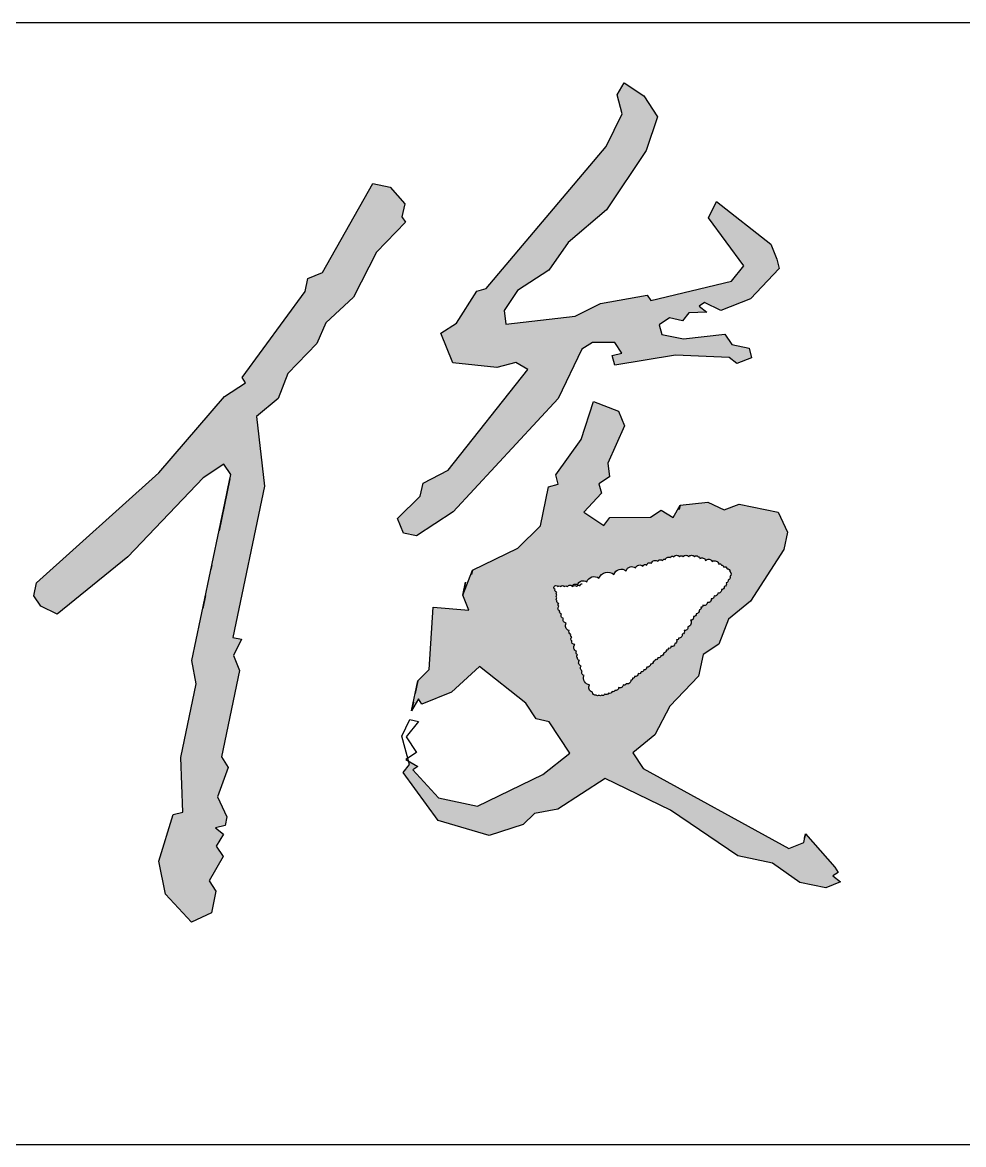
# Model space of a CAD drawing. Extents: x 5188914 to 7068445, y -542675 to 2032183.
# Drawn here: x 5236418 to 5236963, y -402748 to -402098 of the extents above; entities that cross this region are included whole.
import ezdxf

# ---------------------------------------------------------------- set-up
doc = ezdxf.new("R2010")
doc.units = 0
doc.header["$LTSCALE"] = 1000
doc.header["$MEASUREMENT"] = 0
doc.layers.get('0').update_dxf_attribs({"linetype": 'CONTINUOUS'})

msp = doc.modelspace()

# ---------------------------------------------------------------- hatches: boundary and pattern name
at = {"linetype": 'Continuous'}
h = msp.add_hatch(color=256, dxfattribs=at)
h.paths.add_polyline_path([(5236152.11, -402257.66), (5236148.78, -402236.05), (5236142.84, -402226.96), (5236123.84, -402217.76), (5236120.28, -402222.24), (5236127.16, -402239.37), (5236126, -402257.44), (5236129.44, -402266), (5236124.2, -402291.06), (5236125.02, -402312.16), (5236093.37, -402488.61), (5236083.12, -402512.62), (5236079.15, -402506.56), (5236083.23, -402499.57), (5236072.68, -402499.98), (5236072.98, -402523.58), (5236064.3, -402540.07), (5236066.69, -402553.65), (5236078.58, -402571.83), (5236090.07, -402579.46), (5236098.63, -402576.02), (5236116.44, -402490.82), (5236120, -402486.33), (5236117.6, -402472.76), (5236129.24, -402404.57), (5236146.42, -402334.94)])
h.paths.add_polyline_path([(5236205, -402179.8), (5236182.97, -402172.58), (5236183.91, -402180.62), (5236211.24, -402212.49), (5236221.27, -402214.59), (5236221.79, -402212.08)])
h.paths.add_polyline_path([(5236343.16, -402169.45), (5236379.29, -402171.78), (5236387.22, -402183.9), (5236389.61, -402197.47), (5236388.82, -402288.84), (5236368.5, -402373.52), (5236367.75, -402402.13), (5236353.38, -402495.89), (5236354.72, -402514.48), (5236347.39, -402549.56), (5236347.98, -402596.76), (5236342.45, -402598.22), (5236335.45, -402594.14), (5236318.03, -402577.42), (5236312.49, -402578.88), (5236307.07, -402567.29), (5236291.62, -402553.6), (5236280.26, -402532.91), (5236270.23, -402530.82), (5236287.02, -402563.1), (5236325.32, -402605.1), (5236352.77, -402623.92), (5236362.79, -402626.01), (5236368.85, -402622.05), (5236370.42, -402614.53), (5236365.93, -402610.98), (5236368.96, -402609), (5236363.54, -402597.4), (5236367.1, -402592.91), (5236363.13, -402586.85), (5236370.47, -402551.77), (5236367.03, -402543.21), (5236374.77, -402518.67), (5236370.81, -402512.61), (5236376.45, -402498.1), (5236373.01, -402489.54), (5236376.57, -402485.05), (5236374.7, -402468.97), (5236381.92, -402446.94), (5236377.96, -402440.88), (5236383.49, -402439.42), (5236385.59, -402429.4), (5236383.72, -402413.31), (5236390.42, -402393.79), (5236389.07, -402375.2), (5236409.39, -402290.53), (5236404.6, -402263.37), (5236411.41, -402230.8), (5236408.72, -402193.62), (5236399.86, -402173.46), (5236384.94, -402157.27), (5236357.38, -402151.5), (5236257.33, -402167.2), (5236255.76, -402174.72), (5236262.23, -402181.3), (5236274.75, -402183.92)])
h.paths.add_polyline_path([(5236298.9, -402293.58), (5236220.59, -402292.9), (5236216.51, -402299.9), (5236227.47, -402310.03), (5236253.05, -402312.77), (5236306.83, -402305.7), (5236307.88, -402300.69)])
h.paths.add_polyline_path([(5236301.37, -402356.87), (5236294.9, -402350.28), (5236256.79, -402344.93), (5236210.52, -402353.57), (5236220.95, -402366.21), (5236230.98, -402368.31), (5236279.75, -402360.19), (5236299.27, -402366.89), (5236302.82, -402362.4)])
h.paths.add_polyline_path([(5236315.08, -402453.89), (5236325.11, -402455.98), (5236339.21, -402451.08), (5236334.72, -402447.53), (5236336.29, -402440.01), (5236328.77, -402438.44), (5236301.62, -402443.23), (5236298.07, -402447.71), (5236285.54, -402445.1), (5236245.33, -402449.77), (5236243.35, -402446.74), (5236175.99, -402456.19), (5236174.94, -402461.2), (5236185.9, -402471.34), (5236209.5, -402471.04), (5236237.18, -402463.75), (5236241.66, -402467.31), (5236292.42, -402462.23)])
h.paths.add_polyline_path([(5236588.69, -402283.55), (5236593.81, -402271.55), (5236610.01, -402256.63), (5236623.29, -402230.63), (5236640.01, -402213.21), (5236638.03, -402210.18), (5236639.6, -402202.66), (5236631.15, -402193.05), (5236621.13, -402190.95), (5236592.06, -402242.41), (5236583.49, -402245.85), (5236581.92, -402253.37), (5236545.34, -402303.26), (5236547.32, -402306.29), (5236535.2, -402314.22), (5236497.16, -402358.57), (5236426.32, -402422.22), (5236424.75, -402429.74), (5236428.71, -402435.8), (5236438.21, -402440.4), (5236479.17, -402407.11), (5236522.74, -402361.3), (5236534.86, -402353.37), (5236538.83, -402359.43), (5236516.3, -402467.18), (5236518.69, -402480.76), (5236509.79, -402523.36), (5236511.02, -402555), (5236505.48, -402556.46), (5236497.21, -402583.5), (5236501.07, -402602.61), (5236515.99, -402618.81), (5236527.58, -402613.39), (5236530.2, -402600.86), (5236526.24, -402594.8), (5236534.39, -402580.81), (5236530.43, -402574.75), (5236534.51, -402567.76), (5236530.02, -402564.2), (5236535.55, -402562.75), (5236536.6, -402557.73), (5236531.18, -402546.14), (5236537.35, -402529.12), (5236533.39, -402523.06), (5236543.86, -402472.95), (5236540.42, -402464.38), (5236545.03, -402454.88), (5236540.01, -402453.83), (5236558.35, -402366.13), (5236553.68, -402325.92), (5236566.32, -402315.49), (5236571.97, -402300.98)])
h.paths.add_polyline_path([(5236734.3, -402225.07), (5236756.55, -402206.19), (5236779.45, -402171.74), (5236786.14, -402152.22), (5236778.22, -402140.1), (5236766.73, -402132.47), (5236762.66, -402139.46), (5236765.57, -402150.53), (5236756.37, -402169.53), (5236686.87, -402251.77), (5236681.34, -402253.23), (5236669.63, -402271.7), (5236660.54, -402277.65), (5236667.42, -402294.78), (5236693, -402297.51), (5236704.07, -402294.6), (5236711.06, -402298.67), (5236664.87, -402357.02), (5236650.24, -402364.42), (5236648.67, -402371.94), (5236635.51, -402384.88), (5236638.95, -402393.44), (5236646.46, -402395.01), (5236667.67, -402381.14), (5236728.49, -402315.39), (5236742.3, -402286.9), (5236748.36, -402282.93), (5236761.41, -402283.05), (5236765.37, -402289.1), (5236759.84, -402290.56), (5236761.3, -402296.1), (5236796.49, -402290.38), (5236827.61, -402291.65), (5236832.1, -402295.21), (5236840.66, -402291.77), (5236839.2, -402286.23), (5236829.18, -402284.14), (5236825.22, -402278.08), (5236801.09, -402280.88), (5236788.56, -402278.26), (5236787.1, -402272.72), (5236793.16, -402268.76), (5236800.68, -402270.33), (5236804.23, -402265.84), (5236814.78, -402265.43), (5236810.29, -402261.88), (5236813.32, -402259.9), (5236822.82, -402264.5), (5236839.95, -402257.62), (5236856.67, -402240.19), (5236855.22, -402234.66), (5236851.78, -402226.09), (5236820.36, -402201.22), (5236815.76, -402210.72), (5236836.1, -402238.51), (5236829, -402247.48), (5236782.21, -402258.62), (5236780.22, -402255.59), (5236753.07, -402260.38), (5236738.45, -402267.78), (5236698.24, -402272.45), (5236697.3, -402264.41), (5236704.94, -402252.93), (5236723.11, -402241.04)])
h.paths.add_polyline_path([(5236757.29, -402352.8), (5236767.01, -402331.29), (5236763.57, -402322.73), (5236749.06, -402317.08), (5236741.84, -402339.11), (5236727.1, -402359.56), (5236728.56, -402365.1), (5236723.03, -402366.56), (5236718.31, -402389.11), (5236705.15, -402402.05), (5236678.93, -402414.88), (5236673.28, -402429.39), (5236676.72, -402437.95), (5236656.15, -402436.27), (5236653.82, -402472.4), (5236647.24, -402478.87), (5236645.67, -402486.38), (5236643.57, -402496.41), (5236647.65, -402489.41), (5236649.63, -402492.44), (5236666.76, -402485.56), (5236682.96, -402470.64), (5236709.89, -402491.96), (5236715.83, -402501.05), (5236723.35, -402502.62), (5236735.24, -402520.8), (5236719.57, -402533.22), (5236681.76, -402551.47), (5236659.2, -402546.75), (5236644.28, -402530.55), (5236647.31, -402528.57), (5236641.72, -402525.31), (5236642.3, -402527.52), (5236638.75, -402532.01), (5236659.09, -402559.8), (5236688.64, -402568.6), (5236708.27, -402562.24), (5236714.85, -402555.77), (5236728.43, -402553.38), (5236755.7, -402535.54), (5236793.7, -402553.95), (5236832.63, -402580.39), (5236852.68, -402584.58), (5236868.64, -402595.77), (5236883.68, -402598.91), (5236892.24, -402595.47), (5236887.76, -402591.92), (5236890.79, -402589.93), (5236888.8, -402586.9), (5236871.9, -402567.68), (5236871.38, -402570.18), (5236870.85, -402572.69), (5236862.29, -402576.13), (5236777.84, -402529.71), (5236771.89, -402520.62), (5236784.54, -402510.18), (5236793.22, -402493.69), (5236809.94, -402476.26), (5236812.56, -402463.74), (5236821.64, -402457.79), (5236827.29, -402443.28), (5236839.94, -402432.84), (5236859.28, -402402.89), (5236861.37, -402392.86), (5236855.95, -402381.27), (5236833.4, -402376.56), (5236824.83, -402380), (5236815.33, -402375.39), (5236799.25, -402377.26), (5236795.17, -402384.26), (5236788.18, -402380.18), (5236782.12, -402384.14), (5236758.52, -402384.44), (5236754.97, -402388.93), (5236743.48, -402381.3), (5236753.62, -402370.34), (5236752.16, -402364.8), (5236758.22, -402360.84)])
h.paths.add_polyline_path([(5236760.87, -402417.35, -0.520567), (5236767.92, -402415.18, -0.520567), (5236773.34, -402413.56, -0.520567), (5236777.67, -402412.47, -0.520567), (5236779.84, -402411.93, -0.520567), (5236782.55, -402410.85, -0.520567), (5236786.35, -402409.77, -0.520567), (5236789.05, -402409.22, -0.520567), (5236790.68, -402408.68, -0.520567), (5236793.39, -402407.6, -0.520567), (5236795.56, -402407.06, -0.520567), (5236798.81, -402407.06, -0.520567), (5236800.98, -402407.06, -0.520567), (5236804.23, -402407.06, -0.520567), (5236807.48, -402407.06, -0.520567), (5236809.65, -402407.06, -0.520567), (5236810.73, -402408.14, -0.520567), (5236813.98, -402409.22, -0.520567), (5236817.78, -402409.77, -0.520567), (5236821.57, -402411.39, -0.520567), (5236823.2, -402411.93, -0.520567), (5236824.28, -402413.02, -0.520567), (5236826.45, -402414.1, -0.520567), (5236828.08, -402415.72, -0.520567), (5236828.08, -402418.43, -0.520567), (5236826.99, -402420.6, -0.520567), (5236825.91, -402422.22, -0.520567), (5236824.82, -402424.39, -0.520567), (5236823.2, -402426.01, -0.520567), (5236821.03, -402428.18, -0.520567), (5236818.86, -402429.8, -0.520567), (5236817.24, -402431.43, -0.520567), (5236815.07, -402433.6, -0.520567), (5236812.36, -402435.22, -0.520567), (5236811.28, -402436.3, -0.520567), (5236810.19, -402437.93, -0.520567), (5236808.57, -402440.09, -0.520567), (5236806.94, -402441.72, -0.520567), (5236805.31, -402443.89, -0.520567), (5236803.69, -402447.68, -0.520567), (5236801.52, -402449.84, -0.520567), (5236800.44, -402452.01, -0.520567), (5236798.27, -402454.18, -0.520567), (5236797.18, -402455.26, -0.520567), (5236796.1, -402457.43, -0.520567), (5236793.93, -402459.05, -0.520567), (5236792.31, -402460.13, -0.520567), (5236791.22, -402461.22, -0.520567), (5236789.6, -402462.84, -0.520567), (5236787.97, -402464.47, -0.520567), (5236786.35, -402465.55, -0.520567), (5236784.72, -402466.63, -0.520567), (5236783.64, -402467.72, -0.520567), (5236782.01, -402469.34, -0.520567), (5236779.84, -402470.96, -0.520567), (5236778.22, -402472.59, -0.520567), (5236776.59, -402473.67, -0.520567), (5236774.96, -402474.76, -0.520567), (5236772.8, -402476.38, -0.520567), (5236771.71, -402477.46, -0.520567), (5236770.63, -402478.55, -0.520567), (5236767.92, -402480.71, -0.520567), (5236766.29, -402481.25, -0.520567), (5236763.58, -402482.88, -0.520567), (5236761.42, -402484.5, -0.520567), (5236759.79, -402485.05, -0.520567), (5236757.62, -402486.13, -0.520567), (5236755.45, -402486.67, -0.520567), (5236753.83, -402487.21, -0.520567), (5236752.2, -402487.21, -0.520567), (5236750.58, -402487.21, -0.520567), (5236748.41, -402485.59, -0.520567), (5236746.78, -402481.25, -0.520567), (5236743.53, -402475.84, -0.520567), (5236742.45, -402473.13, -0.520567), (5236741.9, -402470.42, -0.520567), (5236740.82, -402467.17, -0.520567), (5236739.74, -402465.55, -0.520567), (5236739.74, -402463.92, -0.520567), (5236739.19, -402461.76, -0.520567), (5236738.11, -402457.97, -0.520567), (5236736.49, -402455.8, -0.520567), (5236736.49, -402453.63, -0.520567), (5236735.94, -402452.01, -0.520567), (5236734.86, -402449.84, -0.520567), (5236733.23, -402445.51, -0.520567), (5236731.61, -402442.8, -0.520567), (5236730.52, -402440.09, -0.520567), (5236729.44, -402438.47, -0.520567), (5236728.9, -402435.76, -0.520567), (5236728.9, -402434.14, -0.520567), (5236727.81, -402432.51, -0.520567), (5236727.81, -402430.89, -0.520567), (5236727.81, -402429.26, -0.520567), (5236727.81, -402427.64, -0.520567), (5236726.73, -402426.01, -0.520567), (5236726.19, -402424.39, -0.520567), (5236728.36, -402424.39, -0.520567), (5236729.98, -402424.39, -0.520567), (5236732.15, -402424.39, -0.520567), (5236733.78, -402424.39, -0.435193), (5236736.65, -402423.99, -0.455955), (5236739.74, -402423.31, -0.520567), (5236745.16, -402421.68, -0.520567), (5236752.2, -402419.51, -0.520567)], flags=16)
h.paths.add_polyline_path([(5237125.62, -402317.34), (5237087.62, -402298.94), (5237081.15, -402292.35), (5237073.11, -402293.29), (5237066.64, -402286.7), (5237049.1, -402283.04), (5237054.93, -402305.18), (5237083.95, -402316.48), (5237090.42, -402323.06), (5237089.37, -402328.07), (5237111.93, -402332.79), (5237127.08, -402322.88)])
h.paths.add_polyline_path([(5237041.31, -402370.33), (5237024.29, -402364.16), (5237005.7, -402365.5), (5237013.11, -402380.13), (5237045.16, -402389.44), (5237047.03, -402405.52), (5237053.5, -402412.11), (5237062.18, -402395.61)])
h.paths.add_polyline_path([(5237082.59, -402473.11), (5237081.13, -402467.58), (5237090.22, -402461.63), (5237086.26, -402455.57), (5237094.3, -402454.64), (5237092.84, -402449.1), (5237098.38, -402447.64), (5237098.9, -402445.14), (5237089.93, -402438.03), (5237089.4, -402440.54), (5237088.88, -402443.04), (5237080.31, -402446.48), (5237050.43, -402476.85), (5237045.82, -402486.35), (5237030.15, -402498.76), (5237025.55, -402508.26), (5236990.24, -402527.04), (5236988.67, -402534.55), (5236992.63, -402540.61), (5237007.15, -402546.26), (5237030.34, -402535.42), (5237061.79, -402497.53), (5237059.81, -402494.5), (5237068.9, -402488.56), (5237067.44, -402483.02)])
h.paths.add_polyline_path([(5237219.83, -402279.5), (5237240, -402270.64), (5237293.78, -402263.57), (5237308.81, -402266.72), (5237332.94, -402263.91), (5237336.9, -402269.97), (5237339, -402259.95), (5237355.49, -402268.63), (5237364.06, -402265.19), (5237365.1, -402260.18), (5237347.15, -402245.96), (5237349.13, -402248.99), (5237343.07, -402252.96), (5237331.59, -402245.33), (5237300.48, -402244.05), (5237296.92, -402248.54), (5237274.37, -402243.82), (5237260.79, -402246.22), (5237256.83, -402240.16), (5237272.61, -402214.69), (5237277.33, -402192.14), (5237271.91, -402180.54), (5237257.92, -402172.39), (5237254.37, -402176.87), (5237251.63, -402202.46), (5237225.19, -402241.39), (5237219.65, -402242.85), (5237218.08, -402250.36), (5237175.25, -402267.56), (5237174.73, -402270.07), (5237173.16, -402277.59), (5237179.1, -402286.68), (5237146.19, -402319.03), (5237144.09, -402329.05), (5237136.05, -402329.98), (5237131.45, -402339.48), (5237140.95, -402344.08), (5237145.03, -402337.09), (5237150.04, -402338.14), (5237154.12, -402331.14), (5237159.13, -402332.19), (5237157.67, -402326.66), (5237180.86, -402315.81), (5237185.46, -402306.31), (5237203.11, -402296.93)])

# ---------------------------------------------------------------- linework, layer by layer
for p, q in [((5234307.19, -402097.58), (5239807.19, -402097.58)), ((5234307.19, -402747.58), (5239807.19, -402747.58))]:
    msp.add_line(p, q)
for points in [[(5236855.22, -402234.66), (5236856.67, -402240.19), (5236839.95, -402257.62), (5236822.82, -402264.5), (5236813.32, -402259.9), (5236810.29, -402261.88), (5236814.78, -402265.43), (5236804.23, -402265.84), (5236800.68, -402270.33), (5236793.16, -402268.76), (5236787.1, -402272.72), (5236788.56, -402278.26), (5236801.09, -402280.88), (5236825.22, -402278.08), (5236829.18, -402284.14), (5236839.2, -402286.23), (5236840.66, -402291.77), (5236832.1, -402295.21), (5236827.61, -402291.65), (5236796.49, -402290.38), (5236761.3, -402296.1), (5236759.84, -402290.56), (5236765.37, -402289.1), (5236761.41, -402283.05), (5236748.36, -402282.93), (5236742.3, -402286.9), (5236728.49, -402315.39), (5236667.67, -402381.14), (5236646.46, -402395.01), (5236638.95, -402393.44), (5236635.51, -402384.88), (5236648.67, -402371.94), (5236650.24, -402364.42), (5236664.87, -402357.02), (5236711.06, -402298.67), (5236704.07, -402294.6), (5236693, -402297.51), (5236667.42, -402294.78), (5236660.54, -402277.65), (5236669.63, -402271.7), (5236681.34, -402253.23), (5236686.87, -402251.77), (5236756.37, -402169.53), (5236765.57, -402150.53), (5236762.66, -402139.46), (5236766.73, -402132.47), (5236778.22, -402140.1), (5236786.14, -402152.22), (5236779.45, -402171.74), (5236756.55, -402206.19), (5236734.3, -402225.07), (5236723.11, -402241.04), (5236704.94, -402252.93), (5236697.3, -402264.41), (5236698.24, -402272.45), (5236738.45, -402267.78), (5236753.07, -402260.38), (5236780.22, -402255.59), (5236782.21, -402258.62), (5236829, -402247.48), (5236836.1, -402238.51), (5236815.76, -402210.72), (5236820.36, -402201.22), (5236851.78, -402226.09), (5236855.22, -402234.66)], [(5236639.6, -402202.66), (5236638.03, -402210.18), (5236640.01, -402213.21), (5236623.29, -402230.63), (5236610.01, -402256.63), (5236593.81, -402271.55), (5236588.69, -402283.55), (5236571.97, -402300.98), (5236566.32, -402315.49), (5236553.68, -402325.92), (5236558.35, -402366.13), (5236540.01, -402453.83), (5236545.03, -402454.88), (5236540.42, -402464.38), (5236543.86, -402472.95), (5236533.39, -402523.06), (5236537.35, -402529.12), (5236531.18, -402546.14), (5236536.6, -402557.73), (5236535.55, -402562.75), (5236530.02, -402564.2), (5236534.51, -402567.76), (5236530.43, -402574.75), (5236534.39, -402580.81), (5236526.24, -402594.8), (5236530.2, -402600.86), (5236527.58, -402613.39), (5236515.99, -402618.81), (5236501.07, -402602.61), (5236497.21, -402583.5), (5236505.48, -402556.46), (5236511.02, -402555), (5236509.79, -402523.36), (5236518.69, -402480.76), (5236516.3, -402467.18), (5236538.83, -402359.43), (5236534.86, -402353.37), (5236522.74, -402361.3), (5236479.17, -402407.11), (5236438.21, -402440.4), (5236428.71, -402435.8), (5236424.75, -402429.74), (5236426.32, -402422.22), (5236497.16, -402358.57), (5236535.2, -402314.22), (5236547.32, -402306.29), (5236545.34, -402303.26), (5236581.92, -402253.37), (5236583.49, -402245.85), (5236592.06, -402242.41), (5236621.13, -402190.95), (5236631.15, -402193.05), (5236639.6, -402202.66)], [(5236888.8, -402586.9), (5236890.79, -402589.93), (5236887.76, -402591.92), (5236892.24, -402595.47), (5236883.68, -402598.91), (5236868.64, -402595.77), (5236852.68, -402584.58), (5236832.63, -402580.39), (5236793.7, -402553.95), (5236755.7, -402535.54), (5236728.43, -402553.38), (5236714.85, -402555.77), (5236708.27, -402562.24), (5236688.64, -402568.6), (5236659.09, -402559.8), (5236638.75, -402532.01), (5236642.3, -402527.52), (5236637.92, -402510.92), (5236642.53, -402501.42), (5236647.54, -402502.47), (5236640.43, -402511.44), (5236646.38, -402520.53), (5236640.32, -402524.5), (5236647.31, -402528.57), (5236644.28, -402530.55), (5236659.2, -402546.75), (5236681.76, -402551.47), (5236719.57, -402533.22), (5236735.24, -402520.8), (5236723.35, -402502.62), (5236715.83, -402501.05), (5236709.89, -402491.96), (5236682.96, -402470.64), (5236666.76, -402485.56), (5236649.63, -402492.44), (5236647.65, -402489.41), (5236643.57, -402496.41), (5236647.24, -402478.87), (5236653.82, -402472.4), (5236656.15, -402436.27), (5236676.72, -402437.95), (5236673.28, -402429.39), (5236678.93, -402414.88), (5236705.15, -402402.05), (5236718.31, -402389.11), (5236723.03, -402366.56), (5236728.56, -402365.1), (5236727.1, -402359.56), (5236741.84, -402339.11), (5236749.06, -402317.08), (5236763.57, -402322.73), (5236767.01, -402331.29), (5236757.29, -402352.8), (5236758.22, -402360.84), (5236752.16, -402364.8), (5236753.62, -402370.34), (5236743.48, -402381.3), (5236754.97, -402388.93), (5236758.52, -402384.44), (5236782.12, -402384.14), (5236788.18, -402380.18), (5236795.17, -402384.26), (5236799.25, -402377.26), (5236815.33, -402375.39), (5236824.83, -402380), (5236833.4, -402376.56), (5236855.95, -402381.27), (5236861.37, -402392.86), (5236859.28, -402402.89), (5236839.94, -402432.84), (5236827.29, -402443.28), (5236821.64, -402457.79), (5236812.56, -402463.74), (5236809.94, -402476.26), (5236793.22, -402493.69), (5236784.54, -402510.18), (5236771.89, -402520.62), (5236777.84, -402529.71), (5236862.29, -402576.13), (5236870.85, -402572.69), (5236871.9, -402567.68), (5236888.8, -402586.9)], [(5236538.3, -402361.94), (5236532.02, -402392.01), (5236538.3, -402361.94)], [(5236799.25, -402377.26), (5236798.73, -402379.77), (5236799.25, -402377.26)], [(5236527.83, -402412.06), (5236527.3, -402414.56), (5236527.83, -402412.06)], [(5236678.93, -402414.88), (5236678.4, -402417.38), (5236678.93, -402414.88)], [(5236674.85, -402421.87), (5236673.28, -402429.39), (5236674.85, -402421.87)], [(5236524.16, -402429.6), (5236522.59, -402437.11), (5236524.16, -402429.6)], [(5236647.24, -402478.87), (5236645.67, -402486.38), (5236647.24, -402478.87)], [(5236644.62, -402491.4), (5236643.57, -402496.41), (5236644.62, -402491.4)], [(5236871.9, -402567.68), (5236871.38, -402570.18), (5236871.9, -402567.68)]]:
    msp.add_lwpolyline(points, dxfattribs=at)
msp.add_lwpolyline([(5236736.49, -402424.39, -0.520567), (5236739.74, -402423.31, -0.520567), (5236739.74, -402423.31, -0.520567), (5236745.16, -402421.68, -0.520567), (5236745.16, -402421.68, -0.520567), (5236752.2, -402419.51, -0.520567), (5236752.2, -402419.51, -0.520567), (5236760.87, -402417.35, -0.520567), (5236760.87, -402417.35, -0.520567), (5236767.92, -402415.18, -0.520567), (5236767.92, -402415.18, -0.520567), (5236773.34, -402413.56, -0.520567), (5236773.34, -402413.56, -0.520567), (5236777.67, -402412.47, -0.520567), (5236777.67, -402412.47, -0.520567), (5236779.84, -402411.93, -0.520567), (5236779.84, -402411.93, -0.520567), (5236782.55, -402410.85, -0.520567), (5236782.55, -402410.85, -0.520567), (5236786.35, -402409.77, -0.520567), (5236786.35, -402409.77, -0.520567), (5236789.05, -402409.22, -0.520567), (5236789.05, -402409.22, -0.520567), (5236790.68, -402408.68, -0.520567), (5236790.68, -402408.68, -0.520567), (5236793.39, -402407.6, -0.520567), (5236793.39, -402407.6, -0.520567), (5236795.56, -402407.06, -0.520567), (5236795.56, -402407.06, -0.520567), (5236798.81, -402407.06, -0.520567), (5236798.81, -402407.06, -0.520567), (5236800.98, -402407.06, -0.520567), (5236800.98, -402407.06, -0.520567), (5236804.23, -402407.06, -0.520567), (5236804.23, -402407.06, -0.520567), (5236807.48, -402407.06, -0.520567), (5236807.48, -402407.06, -0.520567), (5236809.65, -402407.06, -0.520567), (5236809.65, -402407.06, -0.520567), (5236810.73, -402408.14, -0.520567), (5236810.73, -402408.14, -0.520567), (5236813.98, -402409.22, -0.520567), (5236813.98, -402409.22, -0.520567), (5236817.78, -402409.77, -0.520567), (5236817.78, -402409.77, -0.520567), (5236821.57, -402411.39, -0.520567), (5236821.57, -402411.39, -0.520567), (5236823.2, -402411.93, -0.520567), (5236823.2, -402411.93, -0.520567), (5236824.28, -402413.02, -0.520567), (5236824.28, -402413.02, -0.520567), (5236826.45, -402414.1, -0.520567), (5236826.45, -402414.1, -0.520567), (5236828.08, -402415.72, -0.520567), (5236828.08, -402415.72, -0.520567), (5236828.08, -402418.43, -0.520567), (5236828.08, -402418.43, -0.520567), (5236826.99, -402420.6, -0.520567), (5236826.99, -402420.6, -0.520567), (5236825.91, -402422.22, -0.520567), (5236825.91, -402422.22, -0.520567), (5236824.82, -402424.39, -0.520567), (5236824.82, -402424.39, -0.520567), (5236823.2, -402426.01, -0.520567), (5236823.2, -402426.01, -0.520567), (5236821.03, -402428.18, -0.520567), (5236821.03, -402428.18, -0.520567), (5236818.86, -402429.8, -0.520567), (5236818.86, -402429.8, -0.520567), (5236817.24, -402431.43, -0.520567), (5236817.24, -402431.43, -0.520567), (5236815.07, -402433.6, -0.520567), (5236815.07, -402433.6, -0.520567), (5236812.36, -402435.22, -0.520567), (5236812.36, -402435.22, -0.520567), (5236811.28, -402436.3, -0.520567), (5236811.28, -402436.3, -0.520567), (5236810.19, -402437.93, -0.520567), (5236810.19, -402437.93, -0.520567), (5236808.57, -402440.09, -0.520567), (5236808.57, -402440.09, -0.520567), (5236806.94, -402441.72, -0.520567), (5236806.94, -402441.72, -0.520567), (5236805.31, -402443.89, -0.520567), (5236805.31, -402443.89, -0.520567), (5236803.69, -402447.68, -0.520567), (5236803.69, -402447.68, -0.520567), (5236801.52, -402449.84, -0.520567), (5236801.52, -402449.84, -0.520567), (5236800.44, -402452.01, -0.520567), (5236800.44, -402452.01, -0.520567), (5236798.27, -402454.18, -0.520567), (5236798.27, -402454.18, -0.520567), (5236797.18, -402455.26, -0.520567), (5236797.18, -402455.26, -0.520567), (5236796.1, -402457.43, -0.520567), (5236796.1, -402457.43, -0.520567), (5236793.93, -402459.05, -0.520567), (5236793.93, -402459.05, -0.520567), (5236792.31, -402460.13, -0.520567), (5236792.31, -402460.13, -0.520567), (5236791.22, -402461.22, -0.520567), (5236791.22, -402461.22, -0.520567), (5236789.6, -402462.84, -0.520567), (5236789.6, -402462.84, -0.520567), (5236787.97, -402464.47, -0.520567), (5236787.97, -402464.47, -0.520567), (5236786.35, -402465.55, -0.520567), (5236786.35, -402465.55, -0.520567), (5236784.72, -402466.63, -0.520567), (5236784.72, -402466.63, -0.520567), (5236783.64, -402467.72, -0.520567), (5236783.64, -402467.72, -0.520567), (5236782.01, -402469.34, -0.520567), (5236782.01, -402469.34, -0.520567), (5236779.84, -402470.96, -0.520567), (5236779.84, -402470.96, -0.520567), (5236778.22, -402472.59, -0.520567), (5236778.22, -402472.59, -0.520567), (5236776.59, -402473.67, -0.520567), (5236776.59, -402473.67, -0.520567), (5236774.96, -402474.76, -0.520567), (5236774.96, -402474.76, -0.520567), (5236772.8, -402476.38, -0.520567), (5236772.8, -402476.38, -0.520567), (5236771.71, -402477.46, -0.520567), (5236771.71, -402477.46, -0.520567), (5236770.63, -402478.55, -0.520567), (5236770.63, -402478.55, -0.520567), (5236767.92, -402480.71, -0.520567), (5236767.92, -402480.71, -0.520567), (5236766.29, -402481.25, -0.520567), (5236766.29, -402481.25, -0.520567), (5236763.58, -402482.88, -0.520567), (5236763.58, -402482.88, -0.520567), (5236761.42, -402484.5, -0.520567), (5236761.42, -402484.5, -0.520567), (5236759.79, -402485.05, -0.520567), (5236759.79, -402485.05, -0.520567), (5236757.62, -402486.13, -0.520567), (5236757.62, -402486.13, -0.520567), (5236755.45, -402486.67, -0.520567), (5236755.45, -402486.67, -0.520567), (5236753.83, -402487.21, -0.520567), (5236753.83, -402487.21, -0.520567), (5236752.2, -402487.21, -0.520567), (5236752.2, -402487.21, -0.520567), (5236750.58, -402487.21, -0.520567), (5236750.58, -402487.21, -0.520567), (5236748.41, -402485.59, -0.520567), (5236748.41, -402485.59, -0.520567), (5236746.78, -402481.25, -0.520567), (5236746.78, -402481.25, -0.520567), (5236743.53, -402475.84, -0.520567), (5236743.53, -402475.84, -0.520567), (5236742.45, -402473.13, -0.520567), (5236742.45, -402473.13, -0.520567), (5236741.9, -402470.42, -0.520567), (5236741.9, -402470.42, -0.520567), (5236740.82, -402467.17, -0.520567), (5236740.82, -402467.17, -0.520567), (5236739.74, -402465.55, -0.520567), (5236739.74, -402465.55, -0.520567), (5236739.74, -402463.92, -0.520567), (5236739.74, -402463.92, -0.520567), (5236739.19, -402461.76, -0.520567), (5236739.19, -402461.76, -0.520567), (5236738.11, -402457.97, -0.520567), (5236738.11, -402457.97, -0.520567), (5236736.49, -402455.8, -0.520567), (5236736.49, -402455.8, -0.520567), (5236736.49, -402453.63, -0.520567), (5236736.49, -402453.63, -0.520567), (5236735.94, -402452.01, -0.520567), (5236735.94, -402452.01, -0.520567), (5236734.86, -402449.84, -0.520567), (5236734.86, -402449.84, -0.520567), (5236733.23, -402445.51, -0.520567), (5236733.23, -402445.51, -0.520567), (5236731.61, -402442.8, -0.520567), (5236731.61, -402442.8, -0.520567), (5236730.52, -402440.09, -0.520567), (5236730.52, -402440.09, -0.520567), (5236729.44, -402438.47, -0.520567), (5236729.44, -402438.47, -0.520567), (5236728.9, -402435.76, -0.520567), (5236728.9, -402435.76, -0.520567), (5236728.9, -402434.14, -0.520567), (5236728.9, -402434.14, -0.520567), (5236727.81, -402432.51, -0.520567), (5236727.81, -402432.51, -0.520567), (5236727.81, -402430.89, -0.520567), (5236727.81, -402430.89, -0.520567), (5236727.81, -402429.26, -0.520567), (5236727.81, -402429.26, -0.520567), (5236727.81, -402427.64, -0.520567), (5236727.81, -402427.64, -0.520567), (5236726.73, -402426.01, -0.520567), (5236726.73, -402426.01, -0.520567), (5236726.19, -402424.39, -0.520567), (5236726.19, -402424.39, -0.520567), (5236728.36, -402424.39, -0.520567), (5236728.36, -402424.39, -0.520567), (5236729.98, -402424.39, -0.520567), (5236729.98, -402424.39, -0.520567), (5236732.15, -402424.39, -0.520567), (5236732.15, -402424.39, -0.520567), (5236733.78, -402424.39, -0.520567), (5236733.78, -402424.39, -0.520567), (5236737.03, -402424.39, -0.520567), (5236737.03, -402424.39, -0.520567), (5236739.19, -402424.39, -0.520567), (5236739.19, -402424.39, -0.520567), (5236741.36, -402423.85, -0.520567), (5236741.36, -402423.85, -0.520567), (5236742.45, -402422.76, -0.520567), (5236742.45, -402422.76, -0.520567), (5236742.45, -402422.76)], format="xyb", dxfattribs=at)

doc.saveas('drawing.dxf')
